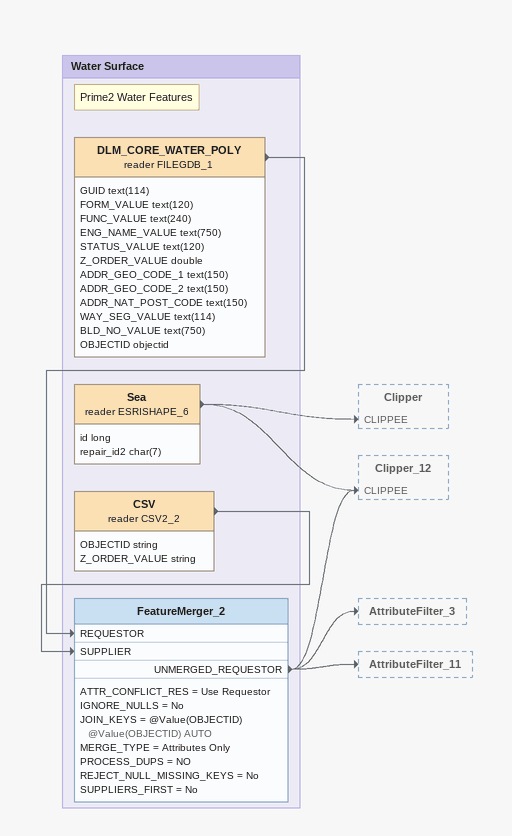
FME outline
Bookmark: Water Surface
Note: Prime2 Water Features
DLM_CORE_WATER_POLY (reader FILEGDB_1)
    attributes: GUID text(114), FORM_VALUE text(120), FUNC_VALUE text(240), ENG_NAME_VALUE text(750), STATUS_VALUE text(120), Z_ORDER_VALUE double, ADDR_GEO_CODE_1 text(150), ADDR_GEO_CODE_2 text(150), ADDR_NAT_POST_CODE text(150), WAY_SEG_VALUE text(114), BLD_NO_VALUE text(750), OBJECTID objectid
    -> FeatureMerger_2 [REQUESTOR]
Sea (reader ESRISHAPE_6)
    attributes: id long, repair_id2 char(7)
    -> Clipper [CLIPPEE]
    -> Clipper_12 [CLIPPEE]
CSV (reader CSV2_2)
    attributes: OBJECTID string, Z_ORDER_VALUE string
    -> FeatureMerger_2 [SUPPLIER]
FeatureMerger_2
    ATTR_CONFLICT_RES = Use Requestor
    IGNORE_NULLS = No
    JOIN_KEYS = @Value(OBJECTID) @Value(OBJECTID) AUTO
    MERGE_TYPE = Attributes Only
    PROCESS_DUPS = NO
    REJECT_NULL_MISSING_KEYS = No
    SUPPLIERS_FIRST = No
    UNMERGED_REQUESTOR -> AttributeFilter_3
    UNMERGED_REQUESTOR -> Clipper_12 [CLIPPEE]
    UNMERGED_REQUESTOR -> AttributeFilter_11
